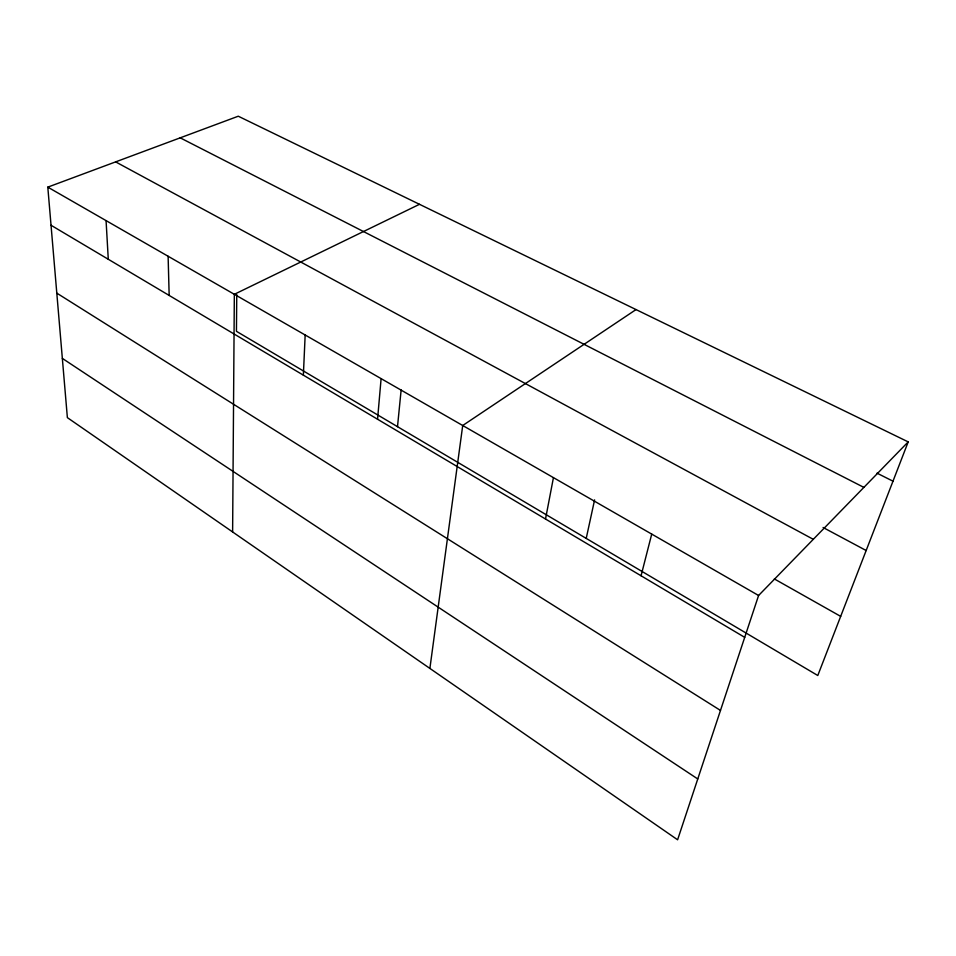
<?xml version="1.0" encoding="UTF-8"?>
<svg xmlns="http://www.w3.org/2000/svg" width="956" height="956" viewBox="0 0 956 956"><rect width="100%" height="100%" fill="white"/><g stroke="black" fill="none" stroke-linecap="round" stroke-linejoin="round"><path stroke-width="1.43" d="M232.619 531.942L234.34 294.305L419.493 204.309M236.753 294.603L236.443 331.314L817.786 675.51L908.2 441.887L238.271 116.214L47.8 187.137L67.374 417.641L677.601 839.786L758.586 595.492L908.2 441.887M303.363 375.158L305.167 334.994M377.56 419.242L381.109 378.624M397.505 426.675L401.138 389.94M429.889 668.423L462.716 425.504L636.027 309.577M545.518 519.024L553.44 477.63M586.219 538.407L594.596 499.88M641.058 575.787L651.729 534.093M876.987 473.148L892.988 481.191M180.206 137.831L863.877 487.381M823.08 527.485L866.16 550.513M115.628 161.875L813.293 539.327M774.36 578.942L840.671 616.369M47.8 187.137L758.586 595.492M51.038 225.258L744.712 637.353M56.798 293.134L720.489 710.428M62.343 358.392L697.76 778.961M106.068 220.609L108.279 259.267M168.113 256.256L169.164 295.44"/></g></svg>
